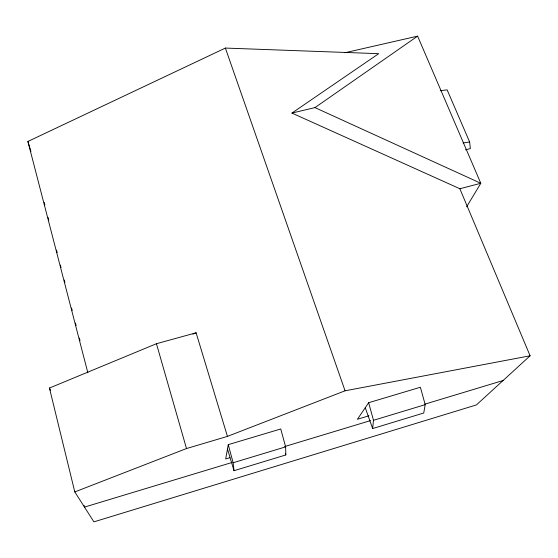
<?xml version="1.0" encoding="UTF-8"?>
<svg xmlns="http://www.w3.org/2000/svg" width="558" height="558" viewBox="0 0 558 558"><rect width="100%" height="100%" fill="white"/><g stroke="black" fill="none" stroke-linecap="round" stroke-linejoin="round"><path stroke-width="0.84" d="M372.639 428.551L373.49 420.293L368.65 402.709L420.383 387.259L425.203 404.648L423.738 413.011L372.639 428.551L365.253 407.717M227.483 448.988L234.018 470.708L285.836 454.951L285.619 446.874L280.751 428.969L228.257 444.649L225.683 458.976L229.854 457.713M466.6 206.83L480.801 183.282L417.614 36.144L345.081 52.703M368.65 402.709L357.406 419.274L368.95 415.794M87.871 372.849L27.9 141.467L225.376 48.065L378.694 53.673L291.939 113.072L459.862 188.744L530.1 355.788L476.42 404.92L93.904 521.856L74.8 491.926L49.446 388.047L156.442 343.721L196.109 332.791L227.434 436.391L186.505 448.548L74.8 491.926M291.939 113.072L314.963 107.603L417.614 36.144M192.887 334.123L196.109 332.791M227.434 436.391L345.074 390.802L530.1 355.788M232.079 462.463L84.488 507.096L84.07 505.415M284.615 446.581L370.498 420.606M424.701 404.215L503.086 380.514M234.018 470.708L233.146 462.749L285.619 446.874M373.49 420.293L425.203 404.648M459.862 188.744L480.801 183.282L314.963 107.603M465.477 149.851L470.352 148.609L469.634 141.955L447.125 89.845L440.255 90.724M463.077 142.953L469.634 141.955M49.446 388.047L50.59 390.377M225.376 48.065L345.074 390.802M285.312 453.305L285.836 454.951M27.9 141.467L30.934 151.476M156.442 343.721L186.505 448.548M228.257 444.649L233.146 462.749M44.201 202.408L44.856 204.925M48.121 217.529L48.776 220.047M56.518 250.11L57.167 252.6M60.397 265.064L61.045 267.554M64.275 280.011L64.923 282.501M71.577 308.009L72.226 310.513M75.469 323.019L76.118 325.523M79.369 338.036L80.017 340.533"/></g></svg>
